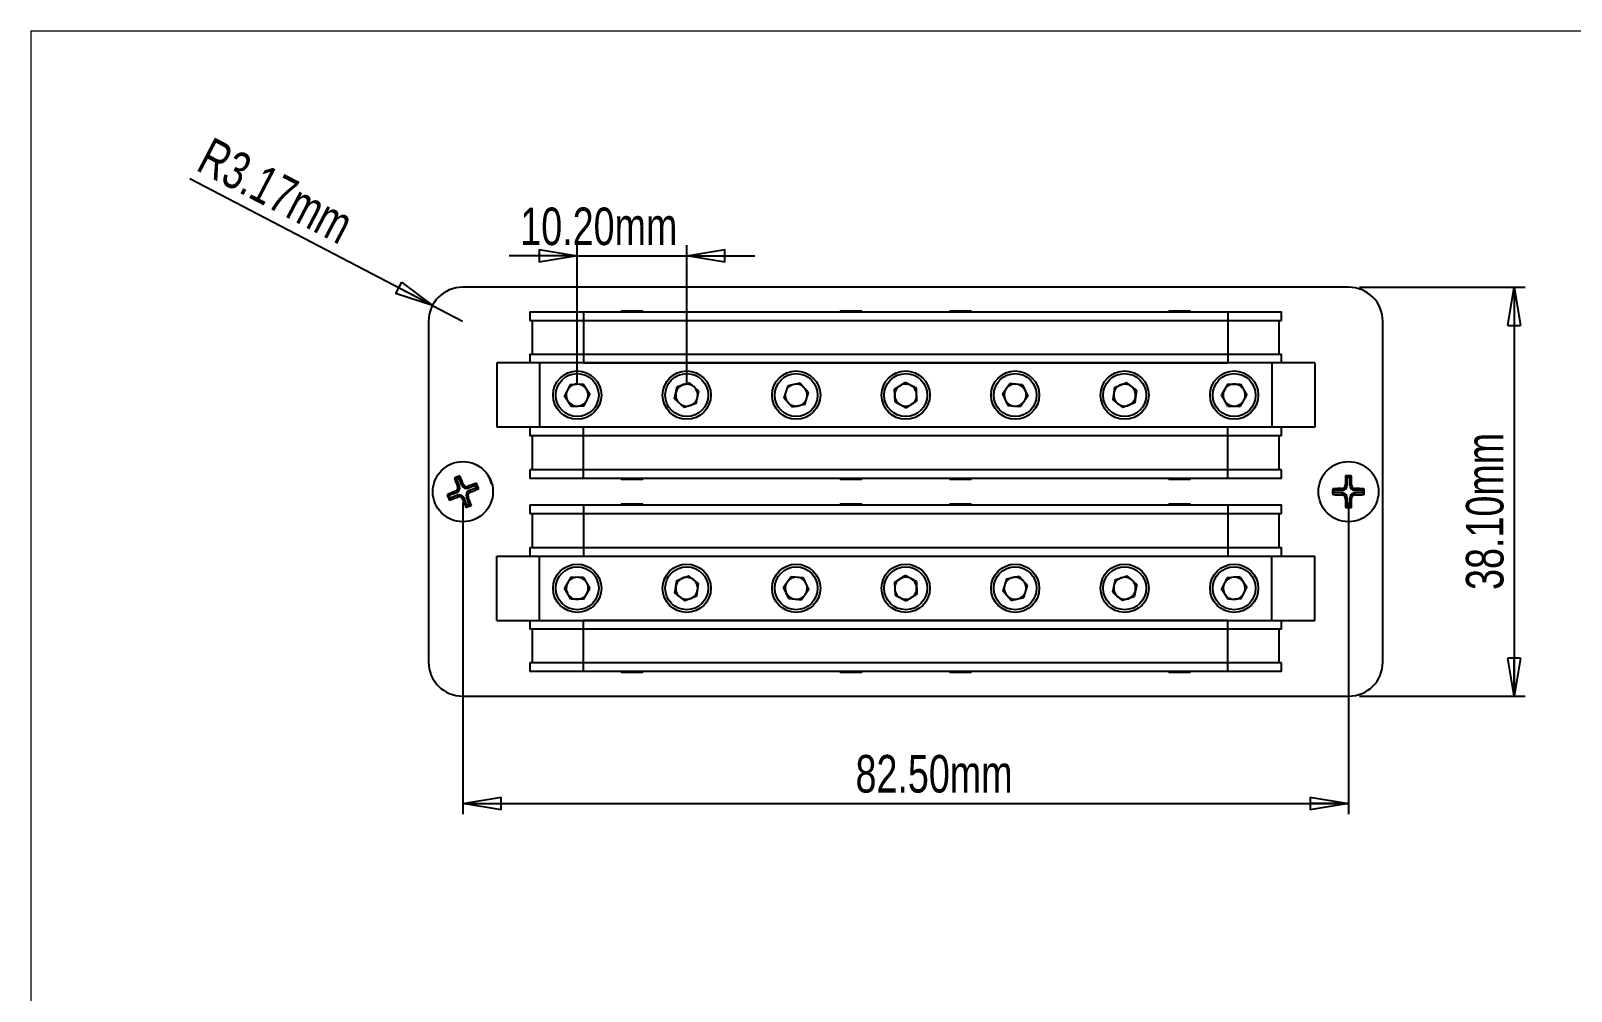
# Model space of a CAD drawing. Header units: millimetres. Extents: x 5 to 292, y 4 to 204.
# Drawn here: x 4.9 to 148.4, y 115 to 204.5 of the extents above; entities that cross this region are included whole.
import ezdxf

# ---------------------------------------------------------------- set-up
doc = ezdxf.new("R2010")
doc.units = ezdxf.units.MM
doc.layers.add('LAYER_1', color=179, linetype='Continuous')
doc.styles.add('SLDTEXTSTYLE0', font='TXT', dxfattribs={"width": 0.75})
doc.dimstyles.new('SLDDIMSTYLE0', dxfattribs={"dimtxt": 3.5, "dimasz": 3.556, "dimexe": 0, "dimexo": 0.0625, "dimgap": 0.875, "dimtad": 1, "dimrnd": 1e-09, "dimzin": 4, "dimdsep": 46, "dimtxsty": 'SLDTEXTSTYLE0', "dimblk1": 'CLOSED', "dimblk2": 'CLOSED', "dimsah": 1, "dimcen": 0.09, "dimadec": 0, "dimazin": 1, "dimtfac": 1, "dimtofl": 0, "dimtmove": 0, "dimatfit": 3, "dimldrblk": 'CLOSED', "dimfxl": 1, "dimfrac": 2, "dimtolj": 1, "dimtzin": 12, "dimarcsym": 0})
doc.dimstyles.new('SLDDIMSTYLE2', dxfattribs={"dimtxt": 3.5, "dimasz": 3.556, "dimexe": 0, "dimexo": 0.0625, "dimgap": 0.875, "dimtad": 1, "dimrnd": 1e-09, "dimzin": 4, "dimdsep": 46, "dimtxsty": 'SLDTEXTSTYLE0', "dimblk1": 'CLOSED', "dimblk2": 'CLOSED', "dimsah": 1, "dimcen": 0.09, "dimadec": 0, "dimazin": 1, "dimtfac": 1, "dimtmove": 0, "dimatfit": 0, "dimldrblk": 'CLOSED', "dimfxl": 1, "dimfrac": 2, "dimtolj": 1, "dimtzin": 12, "dimarcsym": 0})
doc.dimstyles.new('SLDDIMSTYLE3', dxfattribs={"dimtxt": 3.5, "dimasz": 3.556, "dimexe": 0, "dimexo": 0.0625, "dimgap": 0.875, "dimtad": 1, "dimrnd": 1e-09, "dimzin": 12, "dimdsep": 46, "dimtxsty": 'SLDTEXTSTYLE0', "dimblk1": 'CLOSED', "dimblk2": 'CLOSED', "dimsah": 1, "dimcen": 0, "dimadec": 0, "dimazin": 3, "dimtfac": 1, "dimtofl": 0, "dimtmove": 0, "dimatfit": 3, "dimldrblk": 'CLOSED', "dimfxl": 1, "dimfrac": 2, "dimtolj": 1, "dimtzin": 12, "dimarcsym": 0})

# ---------------------------------------------------------------- blocks, each defined once
blk = doc.blocks.new('_CLOSED')
at = {"color": 0, "linetype": 'ByBlock', "lineweight": -2}
for p, q in [((-1, 0.166667), (0, 0)), ((-1, 0.166667), (-1, -0.166667)), ((0, 0), (-1, -0.166667)), ((0, 0), (-1, 0))]:
    blk.add_line(p, q, dxfattribs=at)
blk = doc.blocks.new('_D_4')
at = {"layer": 'LAYER_1'}
for p, q in [((55.82, 171.53), (55.82, 184.5)), ((66.02, 171.53), (66.02, 184.5)), ((55.82, 183.5), (49.47, 183.5)), ((55.82, 183.5), (66.02, 183.5)), ((66.02, 183.5), (72.37, 183.5))]:
    blk.add_line(p, q, dxfattribs=at)
at = {"layer": 'LAYER_1', "xscale": 3.556, "yscale": 3.556}
blk.add_blockref('_CLOSED', (55.82, 183.5, 18.72), dxfattribs=at)
at = {"layer": 'LAYER_1', "xscale": 3.556, "yscale": 3.556, "rotation": 180}
blk.add_blockref('_CLOSED', (66.02, 183.5, 18.72), dxfattribs=at)
at = {"layer": 'LAYER_1', "insert": (50.52, 188.01), "char_height": 3.5, "attachment_point": 1, "style": 'SLDTEXTSTYLE0'}
blk.add_mtext('10.20mm', dxfattribs=at)
blk = doc.blocks.new('_D_5')
at = {"layer": 'LAYER_1'}
for p, q in [((128.7, 180.58), (144.12, 180.58)), ((143.12, 180.58), (143.12, 142.48)), ((128.7, 142.48), (144.12, 142.48))]:
    blk.add_line(p, q, dxfattribs=at)
at = {"layer": 'LAYER_1', "xscale": 3.556, "yscale": 3.556}
for p, rotation in [((143.12, 180.58, 18.72), 90), ((143.12, 142.48, 18.72), 270)]:
    blk.add_blockref('_CLOSED', p, dxfattribs=dict(at, rotation=rotation))
at = {"layer": 'LAYER_1', "insert": (138.61, 152.38), "char_height": 3.5, "attachment_point": 1, "rotation": 90, "style": 'SLDTEXTSTYLE0'}
blk.add_mtext('38.10mm', dxfattribs=at)
blk = doc.blocks.new('_D_6')
at = {"layer": 'LAYER_1'}
for p, q in [((45.17, 160.53), (45.17, 131.48)), ((127.67, 160.53), (127.67, 131.48)), ((45.17, 132.48), (127.67, 132.48))]:
    blk.add_line(p, q, dxfattribs=at)
at = {"layer": 'LAYER_1', "xscale": 3.556, "yscale": 3.556, "rotation": 180}
blk.add_blockref('_CLOSED', (45.17, 132.48, 18.72), dxfattribs=at)
at = {"layer": 'LAYER_1', "xscale": 3.556, "yscale": 3.556}
blk.add_blockref('_CLOSED', (127.67, 132.48, 18.72), dxfattribs=at)
at = {"layer": 'LAYER_1', "insert": (81.75, 137), "char_height": 3.5, "attachment_point": 1, "style": 'SLDTEXTSTYLE0'}
blk.add_mtext('82.50mm', dxfattribs=at)
blk = doc.blocks.new('_D_7')
at = {"layer": 'LAYER_1'}
for q in [(19.73, 190.68), (45.14, 177.41)]:
    blk.add_line((42.33, 178.88), q, dxfattribs=at)
at = {"layer": 'LAYER_1', "xscale": 3.556, "yscale": 3.556, "rotation": 332.4261006394}
blk.add_blockref('_CLOSED', (42.33, 178.88, 18.72), dxfattribs=at)
at = {"layer": 'LAYER_1', "insert": (21.81, 194.66), "char_height": 3.5, "attachment_point": 1, "rotation": 332.4261, "style": 'SLDTEXTSTYLE0'}
blk.add_mtext('R3.17mm', dxfattribs=at)

msp = doc.modelspace()

# ---------------------------------------------------------------- linework, layer by layer
at = {"color": 7, "linetype": 'Continuous', "lineweight": 18}
for q in [(291.92, 204.48), (4.92, 4.48)]:
    msp.add_line((4.92, 204.48), q, dxfattribs=at)
at = {"color": 7, "linetype": 'Continuous', "lineweight": 25}
for p, q in [((127.703, 180.584), (45.143, 180.584)), ((51.423, 178.294), (51.423, 177.494)), ((51.423, 178.294), (56.423, 178.294)), ((56.423, 178.294), (56.423, 177.494)), ((56.423, 178.294), (116.423, 178.294)), ((59.923, 178.394), (59.923, 178.294)), ((59.923, 178.394), (60.946, 178.394)), ((60.946, 178.394), (61.923, 178.394)), ((61.923, 178.294), (61.923, 178.394)), ((80.323, 178.394), (80.323, 178.294)), ((80.323, 178.394), (81.346, 178.394)), ((81.346, 178.394), (82.323, 178.394)), ((82.323, 178.294), (82.323, 178.394)), ((90.523, 178.394), (90.523, 178.294)), ((90.523, 178.394), (91.546, 178.394)), ((91.546, 178.394), (92.523, 178.394)), ((92.523, 178.294), (92.523, 178.394)), ((110.923, 178.394), (110.923, 178.294)), ((110.923, 178.394), (111.923, 178.394)), ((111.923, 178.394), (112.923, 178.394)), ((112.923, 178.294), (112.923, 178.394)), ((116.423, 178.294), (116.423, 177.494)), ((116.423, 178.294), (121.423, 178.294)), ((121.423, 177.494), (121.423, 178.294)), ((41.973, 177.414), (41.973, 145.654)), ((51.423, 177.494), (56.423, 177.494)), ((51.623, 177.494), (51.623, 174.334)), ((56.423, 177.494), (116.423, 177.494)), ((56.423, 177.494), (56.423, 174.334)), ((116.423, 177.494), (121.423, 177.494)), ((116.423, 177.494), (116.423, 174.334)), ((121.223, 174.334), (121.223, 177.494)), ((130.873, 145.654), (130.873, 177.414)), ((51.423, 174.334), (51.423, 173.534)), ((51.423, 174.334), (56.423, 174.334)), ((56.423, 174.334), (56.423, 173.534)), ((56.423, 174.334), (116.423, 174.334)), ((116.423, 174.334), (116.423, 173.534)), ((116.423, 174.334), (121.423, 174.334)), ((121.423, 173.534), (121.423, 174.334)), ((48.323, 173.534), (48.323, 167.534)), ((52.323, 173.534), (48.323, 173.534)), ((52.323, 173.534), (52.323, 167.534)), ((120.523, 173.534), (52.323, 173.534)), ((56.423, 173.534), (116.423, 173.534)), ((120.523, 173.534), (120.523, 167.534)), ((124.523, 173.534), (120.523, 173.534)), ((124.523, 173.534), (124.523, 167.534)), ((55.177, 171.522), (54.644, 170.469)), ((55.177, 171.522), (56.356, 171.588)), ((56.356, 171.588), (57.002, 170.6)), ((64.899, 170.171), (65.147, 171.325)), ((65.147, 171.325), (66.27, 171.689)), ((67.146, 170.897), (66.27, 171.689)), ((66.899, 169.743), (67.146, 170.897)), ((75.43, 171.409), (75.069, 170.285)), ((76.584, 171.658), (75.43, 171.409)), ((76.584, 171.658), (77.377, 170.783)), ((77.016, 169.659), (77.377, 170.783)), ((85.373, 171.074), (86.366, 171.713)), ((85.43, 169.895), (85.373, 171.074)), ((87.416, 171.173), (86.366, 171.713)), ((87.473, 169.994), (87.416, 171.173)), ((95.447, 170.646), (96.132, 171.608)), ((97.307, 171.496), (96.132, 171.608)), ((97.307, 171.496), (97.798, 170.423)), ((105.89, 171.257), (105.73, 170.087)), ((105.89, 171.257), (106.982, 171.704)), ((107.916, 170.981), (106.982, 171.704)), ((107.916, 170.981), (107.756, 169.811)), ((116.443, 171.563), (115.842, 170.546)), ((116.443, 171.563), (117.624, 171.551)), ((117.624, 171.551), (118.203, 170.522)), ((55.29, 169.48), (54.644, 170.469)), ((55.29, 169.48), (56.469, 169.546)), ((56.469, 169.546), (57.002, 170.6)), ((64.899, 170.171), (65.776, 169.38)), ((66.899, 169.743), (65.776, 169.38)), ((75.861, 169.41), (75.069, 170.285)), ((77.016, 169.659), (75.861, 169.41)), ((85.43, 169.895), (86.48, 169.355)), ((87.473, 169.994), (86.48, 169.355)), ((95.447, 170.646), (95.939, 169.572)), ((95.939, 169.572), (97.114, 169.46)), ((97.798, 170.423), (97.114, 169.46)), ((105.73, 170.087), (106.663, 169.364)), ((107.756, 169.811), (106.663, 169.364)), ((116.422, 169.518), (115.842, 170.546)), ((116.422, 169.518), (117.603, 169.506)), ((117.603, 169.506), (118.203, 170.522)), ((52.323, 167.534), (48.323, 167.534)), ((51.423, 167.534), (51.423, 166.734)), ((56.423, 166.734), (51.423, 166.734)), ((51.623, 166.734), (51.623, 163.574)), ((120.523, 167.534), (52.323, 167.534)), ((56.423, 166.734), (56.423, 167.534)), ((116.423, 167.534), (56.423, 167.534)), ((116.423, 166.734), (56.423, 166.734)), ((56.423, 163.574), (56.423, 166.734)), ((116.423, 166.734), (116.423, 167.534)), ((121.423, 166.734), (116.423, 166.734)), ((116.423, 163.574), (116.423, 166.734)), ((124.523, 167.534), (120.523, 167.534)), ((121.223, 163.574), (121.223, 166.734)), ((121.423, 166.734), (121.423, 167.534)), ((44.581, 162.719), (44.383, 162.806)), ((44.804, 162.806), (44.581, 162.719)), ((44.843, 162.049), (44.581, 162.719)), ((44.804, 162.806), (44.89, 163.005)), ((45.066, 162.136), (44.804, 162.806)), ((45.066, 162.136), (45.228, 162.2)), ((46.358, 162.126), (46.445, 162.324)), ((51.423, 163.574), (51.423, 162.774)), ((56.423, 163.574), (51.423, 163.574)), ((56.423, 162.774), (51.423, 162.774)), ((56.423, 162.774), (56.423, 163.574)), ((116.423, 163.574), (56.423, 163.574)), ((116.423, 162.774), (56.423, 162.774)), ((59.923, 162.774), (59.923, 162.674)), ((61.923, 162.674), (59.923, 162.674)), ((61.923, 162.674), (61.923, 162.774)), ((80.323, 162.774), (80.323, 162.674)), ((82.323, 162.674), (80.323, 162.674)), ((82.323, 162.674), (82.323, 162.774)), ((90.523, 162.774), (90.523, 162.674)), ((92.523, 162.674), (90.523, 162.674)), ((92.523, 162.674), (92.523, 162.774)), ((110.923, 162.774), (110.923, 162.674)), ((112.923, 162.674), (110.923, 162.674)), ((112.923, 162.674), (112.923, 162.774)), ((116.423, 162.774), (116.423, 163.574)), ((121.423, 163.574), (116.423, 163.574)), ((121.423, 162.774), (116.423, 162.774)), ((121.423, 162.774), (121.423, 163.574)), ((127.553, 162.854), (127.4, 163.007)), ((127.553, 162.134), (127.553, 162.854)), ((127.792, 162.854), (127.553, 162.854)), ((127.792, 162.854), (127.945, 163.007)), ((127.792, 162.134), (127.792, 162.854)), ((43.901, 161.165), (43.702, 161.252)), ((44.571, 161.427), (43.901, 161.165)), ((43.988, 160.942), (43.901, 161.165)), ((43.988, 160.942), (43.901, 160.744)), ((44.658, 161.204), (43.988, 160.942)), ((44.571, 161.427), (44.507, 161.589)), ((44.658, 161.204), (44.721, 161.042)), ((44.843, 162.049), (44.681, 161.986)), ((45.28, 160.932), (45.118, 160.868)), ((45.542, 160.262), (45.28, 160.932)), ((45.503, 161.019), (45.665, 161.082)), ((45.765, 160.349), (45.503, 161.019)), ((45.688, 161.864), (45.625, 162.026)), ((46.358, 162.126), (45.688, 161.864)), ((46.445, 161.903), (45.775, 161.641)), ((45.775, 161.641), (45.839, 161.479)), ((46.445, 161.903), (46.358, 162.126)), ((46.445, 161.903), (46.643, 161.817)), ((126.353, 161.654), (126.2, 161.807)), ((126.353, 161.415), (126.2, 161.262)), ((127.073, 161.654), (126.353, 161.654)), ((126.353, 161.415), (126.353, 161.654)), ((127.073, 161.415), (126.353, 161.415)), ((127.073, 161.654), (127.073, 161.828)), ((127.073, 161.415), (127.073, 161.24)), ((127.553, 162.134), (127.379, 162.134)), ((127.553, 160.934), (127.379, 160.934)), ((127.553, 160.215), (127.553, 160.934)), ((127.792, 162.134), (127.967, 162.134)), ((127.792, 160.934), (127.967, 160.934)), ((127.792, 160.215), (127.792, 160.934)), ((128.273, 161.654), (128.273, 161.828)), ((128.992, 161.654), (128.273, 161.654)), ((128.273, 161.415), (128.273, 161.24)), ((128.992, 161.415), (128.273, 161.415)), ((128.992, 161.654), (129.145, 161.807)), ((128.992, 161.415), (128.992, 161.654)), ((128.992, 161.415), (129.145, 161.262)), ((45.542, 160.262), (45.455, 160.064)), ((45.765, 160.349), (45.542, 160.262)), ((45.765, 160.349), (45.963, 160.262)), ((51.423, 160.294), (51.423, 159.494)), ((51.423, 160.294), (56.423, 160.294)), ((51.423, 159.494), (56.423, 159.494)), ((51.623, 159.494), (51.623, 156.334)), ((56.423, 160.294), (56.423, 159.494)), ((56.423, 160.294), (116.423, 160.294)), ((56.423, 159.494), (116.423, 159.494)), ((56.423, 159.494), (56.423, 156.334)), ((59.923, 160.394), (59.923, 160.294)), ((59.923, 160.394), (61.923, 160.394)), ((61.923, 160.294), (61.923, 160.394)), ((80.323, 160.394), (80.323, 160.294)), ((80.323, 160.394), (82.323, 160.394)), ((82.323, 160.294), (82.323, 160.394)), ((90.523, 160.394), (90.523, 160.294)), ((90.523, 160.394), (92.523, 160.394)), ((92.523, 160.294), (92.523, 160.394)), ((110.923, 160.394), (110.923, 160.294)), ((110.923, 160.394), (112.923, 160.394)), ((112.923, 160.294), (112.923, 160.394)), ((116.423, 160.294), (116.423, 159.494)), ((116.423, 160.294), (121.423, 160.294)), ((116.423, 159.494), (121.423, 159.494)), ((116.423, 159.494), (116.423, 156.334)), ((121.223, 156.334), (121.223, 159.494)), ((121.423, 159.494), (121.423, 160.294)), ((127.553, 160.215), (127.4, 160.062)), ((127.792, 160.215), (127.553, 160.215)), ((127.792, 160.215), (127.945, 160.062)), ((48.323, 149.534), (48.323, 155.534)), ((48.323, 155.534), (52.323, 155.534)), ((51.423, 156.334), (51.423, 155.534)), ((51.423, 156.334), (56.423, 156.334)), ((52.323, 149.534), (52.323, 155.534)), ((52.323, 155.534), (120.523, 155.534)), ((56.423, 156.334), (56.423, 155.534)), ((56.423, 156.334), (116.423, 156.334)), ((56.423, 155.534), (116.423, 155.534)), ((116.423, 156.334), (116.423, 155.534)), ((116.423, 156.334), (121.423, 156.334)), ((120.523, 149.534), (120.523, 155.534)), ((120.523, 155.534), (124.523, 155.534)), ((121.423, 155.534), (121.423, 156.334)), ((124.523, 149.534), (124.523, 155.534)), ((55.243, 153.563), (54.642, 152.546)), ((56.424, 153.551), (55.243, 153.563)), ((56.424, 153.551), (57.003, 152.522)), ((65.09, 153.257), (66.182, 153.704)), ((67.116, 152.981), (66.182, 153.704)), ((75.047, 152.646), (75.732, 153.608)), ((76.907, 153.496), (75.732, 153.608)), ((85.373, 153.074), (86.366, 153.713)), ((87.416, 153.173), (86.366, 153.713)), ((95.83, 153.409), (96.984, 153.658)), ((96.984, 153.658), (97.777, 152.783)), ((105.947, 153.325), (107.07, 153.689)), ((107.946, 152.897), (107.07, 153.689)), ((117.556, 153.588), (116.377, 153.522)), ((117.556, 153.588), (118.202, 152.6)), ((55.222, 151.518), (54.642, 152.546)), ((56.403, 151.506), (57.003, 152.522)), ((64.93, 152.087), (65.09, 153.257)), ((66.956, 151.811), (67.116, 152.981)), ((75.539, 151.572), (75.047, 152.646)), ((77.398, 152.423), (76.714, 151.46)), ((77.398, 152.423), (76.907, 153.496)), ((85.373, 153.074), (85.43, 151.895)), ((87.416, 153.173), (87.473, 151.994)), ((95.83, 153.409), (95.469, 152.285)), ((96.261, 151.41), (95.469, 152.285)), ((97.416, 151.659), (97.777, 152.783)), ((105.947, 153.325), (105.699, 152.171)), ((105.699, 152.171), (106.576, 151.38)), ((107.946, 152.897), (107.699, 151.743)), ((116.377, 153.522), (115.844, 152.469)), ((116.49, 151.48), (115.844, 152.469)), ((117.669, 151.546), (118.202, 152.6)), ((56.403, 151.506), (55.222, 151.518)), ((64.93, 152.087), (65.863, 151.364)), ((66.956, 151.811), (65.863, 151.364)), ((75.539, 151.572), (76.714, 151.46)), ((85.43, 151.895), (86.48, 151.355)), ((87.473, 151.994), (86.48, 151.355)), ((96.261, 151.41), (97.416, 151.659)), ((107.699, 151.743), (106.576, 151.38)), ((117.669, 151.546), (116.49, 151.48)), ((48.323, 149.534), (52.323, 149.534)), ((51.423, 149.534), (51.423, 148.734)), ((52.323, 149.534), (120.523, 149.534)), ((56.423, 148.734), (56.423, 149.534)), ((116.423, 149.534), (56.423, 149.534)), ((116.423, 148.734), (116.423, 149.534)), ((120.523, 149.534), (124.523, 149.534)), ((121.423, 148.734), (121.423, 149.534)), ((56.423, 148.734), (51.423, 148.734)), ((51.623, 148.734), (51.623, 145.574)), ((116.423, 148.734), (56.423, 148.734)), ((56.423, 145.574), (56.423, 148.734)), ((121.423, 148.734), (116.423, 148.734)), ((116.423, 145.574), (116.423, 148.734)), ((121.223, 145.574), (121.223, 148.734)), ((51.423, 145.574), (51.423, 144.774)), ((56.423, 145.574), (51.423, 145.574)), ((56.423, 144.774), (56.423, 145.574)), ((116.423, 145.574), (56.423, 145.574)), ((116.423, 144.774), (116.423, 145.574)), ((121.423, 145.574), (116.423, 145.574)), ((121.423, 144.774), (121.423, 145.574)), ((56.423, 144.774), (51.423, 144.774)), ((116.423, 144.774), (56.423, 144.774)), ((59.923, 144.774), (59.923, 144.674)), ((60.923, 144.674), (59.923, 144.674)), ((61.923, 144.674), (60.923, 144.674)), ((61.923, 144.674), (61.923, 144.774)), ((80.323, 144.774), (80.323, 144.674)), ((81.3, 144.674), (80.323, 144.674)), ((82.323, 144.674), (81.3, 144.674)), ((82.323, 144.674), (82.323, 144.774)), ((90.523, 144.774), (90.523, 144.674)), ((91.5, 144.674), (90.523, 144.674)), ((92.523, 144.674), (91.5, 144.674)), ((92.523, 144.674), (92.523, 144.774)), ((110.923, 144.774), (110.923, 144.674)), ((111.9, 144.674), (110.923, 144.674)), ((112.923, 144.674), (111.9, 144.674)), ((112.923, 144.674), (112.923, 144.774)), ((121.423, 144.774), (116.423, 144.774)), ((45.143, 142.484), (127.703, 142.484))]:
    msp.add_line(p, q, dxfattribs=at)
for centre, radius in [((55.823, 170.534), 2.25), ((55.823, 170.534), 2), ((66.023, 170.534), 2.25), ((66.023, 170.534), 2), ((76.223, 170.534), 2.25), ((76.223, 170.534), 2), ((86.423, 170.534), 2.25), ((86.423, 170.534), 2), ((96.623, 170.534), 2.25), ((96.623, 170.534), 2), ((106.823, 170.534), 2.25), ((106.823, 170.534), 2), ((117.023, 170.534), 2.25), ((117.023, 170.534), 2), ((45.173, 161.534), 2.8), ((127.673, 161.534), 2.8), ((55.823, 152.534), 2.25), ((55.823, 152.534), 2), ((66.023, 152.534), 2.25), ((66.023, 152.534), 2), ((76.223, 152.534), 2.25), ((76.223, 152.534), 2), ((86.423, 152.534), 2.25), ((86.423, 152.534), 2), ((96.623, 152.534), 2.25), ((96.623, 152.534), 2), ((106.823, 152.534), 2.25), ((106.823, 152.534), 2), ((117.023, 152.534), 2.25), ((117.023, 152.534), 2)]:
    msp.add_circle(centre, radius, dxfattribs=at)
for centre, radius, start, end in [((45.143, 177.414), 3.17, 90, 180), ((127.703, 177.414), 3.17, 0, 90), ((55.823, 170.534), 1.023, 153.1798, 213.1798), ((55.823, 170.534), 1.023, 93.1798, 153.1798), ((55.823, 170.534), 1.023, 33.1798, 93.1798), ((55.823, 170.534), 1.023, 333.1798, 33.1798), ((66.023, 170.534), 1.023, 107.91867, 167.91867), ((66.023, 170.534), 1.023, 47.91867, 107.91867), ((66.023, 170.534), 1.023, 347.91867, 47.91867), ((76.223, 170.534), 1.022, 162.17655, 222.17655), ((76.223, 170.534), 1.023, 102.17655, 162.17655), ((76.223, 170.534), 1.023, 42.17655, 102.17655), ((76.223, 170.534), 1.022, 342.17655, 42.17655), ((86.423, 170.534), 1.023, 122.77458, 182.77458), ((86.423, 170.534), 1.023, 62.77458, 122.77458), ((86.423, 170.534), 1.022, 2.77458, 62.77458), ((96.623, 170.534), 1.022, 144.5752, 204.5752), ((96.623, 170.534), 1.023, 84.5752, 144.5752), ((96.623, 170.534), 1.023, 24.5752, 84.5752), ((96.623, 170.534), 1.023, 324.5752, 24.5752), ((106.823, 170.534), 1.023, 112.23296, 172.23296), ((106.823, 170.534), 1.023, 52.23296, 112.23296), ((106.823, 170.534), 1.023, 352.23296, 52.23296), ((117.023, 170.534), 1.023, 149.41239, 209.41239), ((117.023, 170.534), 1.023, 89.41239, 149.41239), ((117.023, 170.534), 1.023, 29.41239, 89.41239), ((117.023, 170.534), 1.023, 329.41239, 29.41239), ((55.823, 170.534), 1.023, 213.1798, 273.1798), ((55.823, 170.534), 1.023, 273.1798, 333.1798), ((66.023, 170.534), 1.022, 167.91867, 227.91867), ((66.023, 170.534), 1.023, 227.91867, 287.91867), ((66.023, 170.534), 1.023, 287.91867, 347.91867), ((76.223, 170.534), 1.023, 222.17655, 282.17655), ((76.223, 170.534), 1.023, 282.17655, 342.17655), ((86.423, 170.534), 1.022, 182.77458, 242.77458), ((86.423, 170.534), 1.022, 242.77458, 302.77458), ((86.423, 170.534), 1.022, 302.77458, 2.77458), ((96.623, 170.534), 1.022, 204.5752, 264.5752), ((96.623, 170.534), 1.023, 264.5752, 324.5752), ((106.823, 170.534), 1.023, 172.23296, 232.23296), ((106.823, 170.534), 1.022, 232.23296, 292.23296), ((106.823, 170.534), 1.022, 292.23296, 352.23296), ((117.023, 170.534), 1.022, 209.41239, 269.41239), ((117.023, 170.534), 1.022, 269.41239, 329.41239), ((60.065, 123.448), 42.367, 110.98815, 111.72502), ((82.05, 176.016), 39.917, 199.325, 200.57769), ((8.217, 147.144), 39.956, 22.13639, 23.38784), ((59.668, 124.62), 39.956, 109.32593, 110.57739), ((7.144, 146.664), 42.306, 20.98783, 21.72578), ((167.342, 161.59), 39.966, 177.96919, 179.22032), ((127.673, 120.585), 42.422, 89.63204, 90.36796), ((88.004, 161.59), 39.966, 0.77968, 2.03081), ((59.564, 124.575), 39.959, 112.13654, 113.38788), ((83.36, 176.466), 42.476, 200.98873, 201.72371), ((30.677, 198.452), 39.959, 289.32567, 290.57702), ((44.396, 161.874), 0.481, 291.35672, 21.35672), ((44.833, 160.757), 0.481, 21.35672, 111.35672), ((45.513, 162.311), 0.481, 201.35672, 291.35672), ((82.175, 175.944), 40.006, 202.13718, 203.38705), ((45.95, 161.194), 0.481, 111.35672, 201.35672), ((8.279, 147.047), 39.933, 19.32526, 20.57743), ((30.783, 198.491), 39.957, 292.13618, 293.3876), ((127.617, 121.866), 39.966, 90.77943, 92.03057), ((168.622, 161.534), 42.423, 179.63204, 180.36796), ((127.617, 201.212), 39.976, 267.96934, 269.22018), ((127.073, 162.134), 0.481, 270, 0), ((127.073, 160.934), 0.481, 0, 90), ((167.341, 161.478), 39.965, 180.77966, 182.03082), ((128.273, 162.134), 0.481, 180, 270), ((128.273, 160.934), 0.481, 90, 180), ((88.005, 161.478), 39.965, 357.96918, 359.22034), ((127.729, 121.866), 39.966, 87.96943, 89.22057), ((127.729, 201.212), 39.976, 270.77982, 272.03066), ((86.723, 161.534), 42.423, 359.63204, 0.36796), ((30.28, 199.62), 42.367, 290.98815, 291.72502), ((127.673, 202.323), 42.263, 269.63065, 270.36935), ((55.823, 152.534), 1.022, 89.41239, 149.41239), ((55.823, 152.534), 1.023, 29.41239, 89.41239), ((66.023, 152.534), 1.022, 52.23296, 112.23296), ((76.223, 152.534), 1.022, 84.5752, 144.5752), ((76.223, 152.534), 1.023, 24.5752, 84.5752), ((86.423, 152.534), 1.023, 62.77458, 122.77458), ((96.623, 152.534), 1.023, 42.17655, 102.17655), ((106.823, 152.534), 1.023, 47.91867, 107.91867), ((117.023, 152.534), 1.023, 93.1798, 153.1798), ((117.023, 152.534), 1.023, 33.1798, 93.1798), ((55.823, 152.534), 1.022, 149.41239, 209.41239), ((55.823, 152.534), 1.023, 329.41239, 29.41239), ((66.023, 152.534), 1.023, 172.23296, 232.23296), ((66.023, 152.534), 1.023, 112.23296, 172.23296), ((66.023, 152.534), 1.022, 292.23296, 352.23296), ((66.023, 152.534), 1.022, 352.23296, 52.23296), ((76.223, 152.534), 1.022, 144.5752, 204.5752), ((76.223, 152.534), 1.023, 324.5752, 24.5752), ((86.423, 152.534), 1.023, 122.77458, 182.77458), ((86.423, 152.534), 1.022, 182.77458, 242.77458), ((86.423, 152.534), 1.023, 2.77458, 62.77458), ((86.423, 152.534), 1.023, 302.77458, 2.77458), ((96.623, 152.534), 1.023, 162.17655, 222.17655), ((96.623, 152.534), 1.023, 102.17655, 162.17655), ((96.623, 152.534), 1.022, 282.17655, 342.17655), ((96.623, 152.534), 1.023, 342.17655, 42.17655), ((106.823, 152.534), 1.022, 167.91867, 227.91867), ((106.823, 152.534), 1.023, 107.91867, 167.91867), ((106.823, 152.534), 1.023, 287.91867, 347.91867), ((106.823, 152.534), 1.023, 347.91867, 47.91867), ((117.023, 152.534), 1.023, 153.1798, 213.1798), ((117.023, 152.534), 1.023, 333.1798, 33.1798), ((55.823, 152.534), 1.022, 209.41239, 269.41239), ((55.823, 152.534), 1.023, 269.41239, 329.41239), ((66.023, 152.534), 1.023, 232.23296, 292.23296), ((76.223, 152.534), 1.022, 204.5752, 264.5752), ((76.223, 152.534), 1.023, 264.5752, 324.5752), ((86.423, 152.534), 1.023, 242.77458, 302.77458), ((96.623, 152.534), 1.022, 222.17655, 282.17655), ((106.823, 152.534), 1.023, 227.91867, 287.91867), ((117.023, 152.534), 1.022, 213.1798, 273.1798), ((117.023, 152.534), 1.022, 273.1798, 333.1798), ((45.143, 145.654), 3.17, 180, 270), ((127.703, 145.654), 3.17, 270, 0)]:
    msp.add_arc(centre, radius, start, end, dxfattribs=at)
for points, knots in [([(45.228, 162.2), (45.244, 162.169), (45.276, 162.108), (45.36, 162.042), (45.458, 162.006), (45.551, 162.004), (45.604, 162.02), (45.625, 162.026)], [0, 0, 0, 0, 0.2170909, 0.4342873, 0.6489632, 0.8627257, 1, 1, 1, 1]), ([(47.856, 162.22), (47.823, 162.337), (47.747, 162.606), (47.616, 162.885), (47.506, 163.029), (47.491, 163.048)], [0, 0, 0, 0, 0.4020046, 0.9222406, 1, 1, 1, 1]), ([(44.507, 161.589), (44.538, 161.605), (44.599, 161.638), (44.665, 161.721), (44.701, 161.819), (44.703, 161.912), (44.687, 161.965), (44.681, 161.986)], [0, 0, 0, 0, 0.2170952, 0.4342858, 0.6489646, 0.862735, 1, 1, 1, 1]), ([(45.118, 160.868), (45.102, 160.899), (45.069, 160.961), (44.986, 161.026), (44.888, 161.062), (44.795, 161.065), (44.742, 161.048), (44.721, 161.042)], [0, 0, 0, 0, 0.21708521, 0.43428748, 0.64896161, 0.86272515, 1, 1, 1, 1]), ([(45.839, 161.479), (45.808, 161.463), (45.746, 161.431), (45.681, 161.347), (45.645, 161.249), (45.642, 161.156), (45.659, 161.103), (45.665, 161.082)], [0, 0, 0, 0, 0.2170947, 0.4342848, 0.6489577, 0.8627278, 1, 1, 1, 1]), ([(127.073, 161.828), (127.107, 161.832), (127.176, 161.839), (127.268, 161.893), (127.337, 161.972), (127.373, 162.057), (127.377, 162.112), (127.379, 162.134)], [0, 0, 0, 0, 0.217094, 0.4342907, 0.6489643, 0.8627313, 1, 1, 1, 1]), ([(127.379, 160.934), (127.375, 160.969), (127.368, 161.038), (127.314, 161.129), (127.235, 161.198), (127.15, 161.234), (127.095, 161.239), (127.073, 161.24)], [0, 0, 0, 0, 0.21709022, 0.43428564, 0.64895988, 0.86273472, 1, 1, 1, 1]), ([(127.967, 162.134), (127.971, 162.1), (127.978, 162.031), (128.032, 161.939), (128.11, 161.87), (128.196, 161.834), (128.251, 161.83), (128.273, 161.828)], [0, 0, 0, 0, 0.2170897, 0.4342913, 0.6489599, 0.8627342, 1, 1, 1, 1]), ([(128.273, 161.24), (128.238, 161.236), (128.169, 161.229), (128.078, 161.175), (128.009, 161.097), (127.973, 161.011), (127.968, 160.956), (127.967, 160.934)], [0, 0, 0, 0, 0.21709499, 0.43428877, 0.64896328, 0.86273838, 1, 1, 1, 1])]:
    msp.add_open_spline(points, degree=3, knots=knots, dxfattribs=at)

# ---------------------------------------------------------------- dimensions: what is measured, and where the dimension line sits
at = {"layer": 'LAYER_1'}
dim = msp.add_radius_dim(center=(45.143, 177.414), mpoint=(42.333, 178.882), dimstyle='SLDDIMSTYLE3', dxfattribs=at)
dim.commit()
dim.dimension.update_dxf_attribs({"geometry": '_D_7', "text_midpoint": (28.696, 186.003), "dimtype": 164})
for base, p1, p2, dimstyle, picture, middle in [((66.023, 183.499), (55.823, 170.534), (66.023, 170.534), 'SLDDIMSTYLE2', '_D_4', (60.713, 183.499)), ((127.673, 132.484), (45.173, 161.534), (127.673, 161.534), 'SLDDIMSTYLE0', '_D_6', (91.939, 132.484))]:
    dim = msp.add_linear_dim(base=base, p1=p1, p2=p2, dimstyle=dimstyle, dxfattribs=at)
    dim.commit()
    dim.dimension.update_dxf_attribs({"geometry": picture, "text_midpoint": middle, "dimtype": 160})
dim = msp.add_linear_dim(base=(143.125, 142.484), p1=(127.703, 180.584), p2=(127.703, 142.484), angle=90, dimstyle='SLDDIMSTYLE0', dxfattribs=at)
dim.commit()
dim.dimension.update_dxf_attribs({"geometry": '_D_5', "text_midpoint": (143.125, 162.571), "dimtype": 160})

doc.saveas('drawing.dxf')
